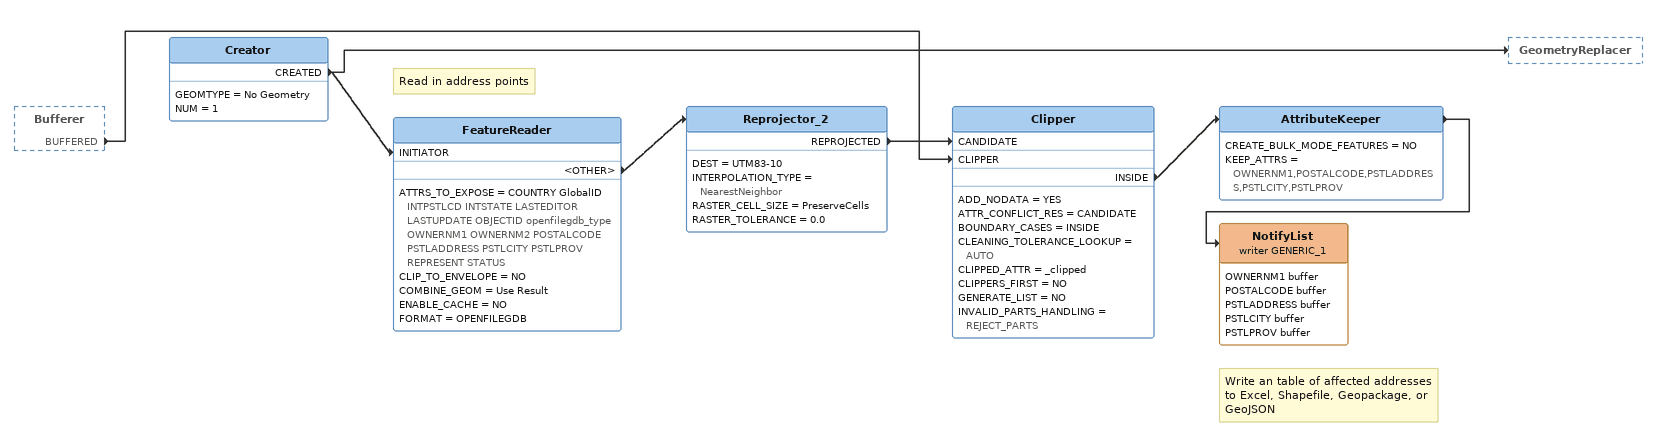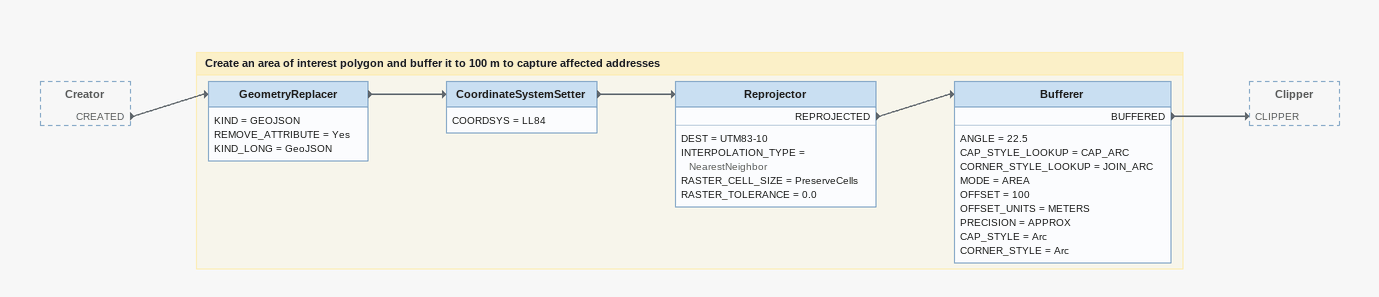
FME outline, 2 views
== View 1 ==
Bufferer [outside]
    BUFFERED -> Clipper [CLIPPER]
Creator
    GEOMTYPE = No Geometry
    NUM = 1
    CREATED -> GeometryReplacer
    CREATED -> FeatureReader [INITIATOR]
Note: Read in address points
FeatureReader
    ATTRS_TO_EXPOSE = COUNTRY GlobalID INTPSTLCD INTSTATE LASTEDITOR LASTUPDATE OBJECTID openfilegdb_type OWNERNM1 OWNERNM2 POSTALCODE PSTLADDRESS PSTLCITY PSTLPROV REPRESENT STATUS
    CLIP_TO_ENVELOPE = NO
    COMBINE_GEOM = Use Result
    ENABLE_CACHE = NO
    FORMAT = OPENFILEGDB
    <OTHER> -> Reprojector_2
Reprojector_2
    DEST = UTM83-10
    INTERPOLATION_TYPE = NearestNeighbor
    RASTER_CELL_SIZE = PreserveCells
    RASTER_TOLERANCE = 0.0
    REPROJECTED -> Clipper [CANDIDATE]
Clipper
    ADD_NODATA = YES
    ATTR_CONFLICT_RES = CANDIDATE
    BOUNDARY_CASES = INSIDE
    CLEANING_TOLERANCE_LOOKUP = AUTO
    CLIPPED_ATTR = _clipped
    CLIPPERS_FIRST = NO
    GENERATE_LIST = NO
    INVALID_PARTS_HANDLING = REJECT_PARTS
    INSIDE -> AttributeKeeper
AttributeKeeper
    CREATE_BULK_MODE_FEATURES = NO
    KEEP_ATTRS = OWNERNM1,POSTALCODE,PSTLADDRESS,PSTLCITY,PSTLPROV
    -> NotifyList (writer GENERIC_1)
Note: Write an table of affected addresses to Excel, Shapefile, Geopackage, or GeoJSON
NotifyList (writer GENERIC_1)
    attributes: OWNERNM1 buffer, POSTALCODE buffer, PSTLADDRESS buffer, PSTLCITY buffer, PSTLPROV buffer

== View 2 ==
Creator [outside]
    CREATED -> GeometryReplacer

Bookmark: Create an area of interest polygon and buffer it to 100 m to capture affected addresses
GeometryReplacer
    KIND = GEOJSON
    REMOVE_ATTRIBUTE = Yes
    KIND_LONG = GeoJSON
    -> CoordinateSystemSetter
CoordinateSystemSetter
    COORDSYS = LL84
    -> Reprojector
Reprojector
    DEST = UTM83-10
    INTERPOLATION_TYPE = NearestNeighbor
    RASTER_CELL_SIZE = PreserveCells
    RASTER_TOLERANCE = 0.0
    REPROJECTED -> Bufferer
Bufferer
    ANGLE = 22.5
    CAP_STYLE_LOOKUP = CAP_ARC
    CORNER_STYLE_LOOKUP = JOIN_ARC
    MODE = AREA
    OFFSET = 100
    OFFSET_UNITS = METERS
    PRECISION = APPROX
    CAP_STYLE = Arc
    CORNER_STYLE = Arc
    BUFFERED -> Clipper [CLIPPER]
